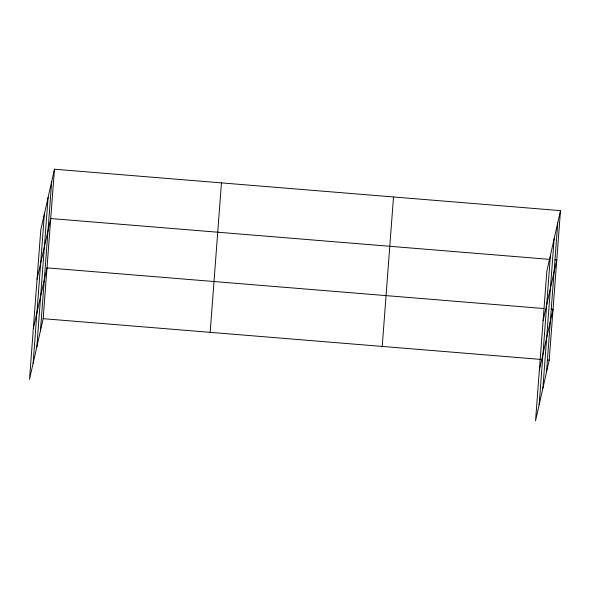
<?xml version="1.0" encoding="UTF-8"?>
<svg xmlns="http://www.w3.org/2000/svg" width="590" height="590" viewBox="0 0 590 590"><rect width="100%" height="100%" fill="white"/><g stroke="black" fill="none" stroke-linecap="round" stroke-linejoin="round"><path stroke-width="0.89" d="M33.106 363.344L44.39 213.89M36.831 346.839L48.107 197.385M40.437 330.828L51.721 181.373M54.457 169.219L40.784 229.901L29.5 379.363L43.173 318.674L54.457 169.219L560.5 210.637L549.216 360.099L535.543 420.781L546.827 271.326L560.5 210.637M210.173 332.34L221.449 182.885M382.224 346.426L393.508 196.971M539.149 404.77L550.433 255.315M542.874 388.264L554.15 238.81M546.48 372.253L557.764 222.791M37.059 279.225L50.733 218.536L549.438 259.357M33.335 328.542L47.016 267.86L543.877 308.533M543.102 320.65L556.776 259.961L554.939 259.814M539.378 369.967L553.059 309.278L551.222 309.131M43.173 318.674L540.964 359.421M547.387 359.944L549.216 360.099"/></g></svg>
